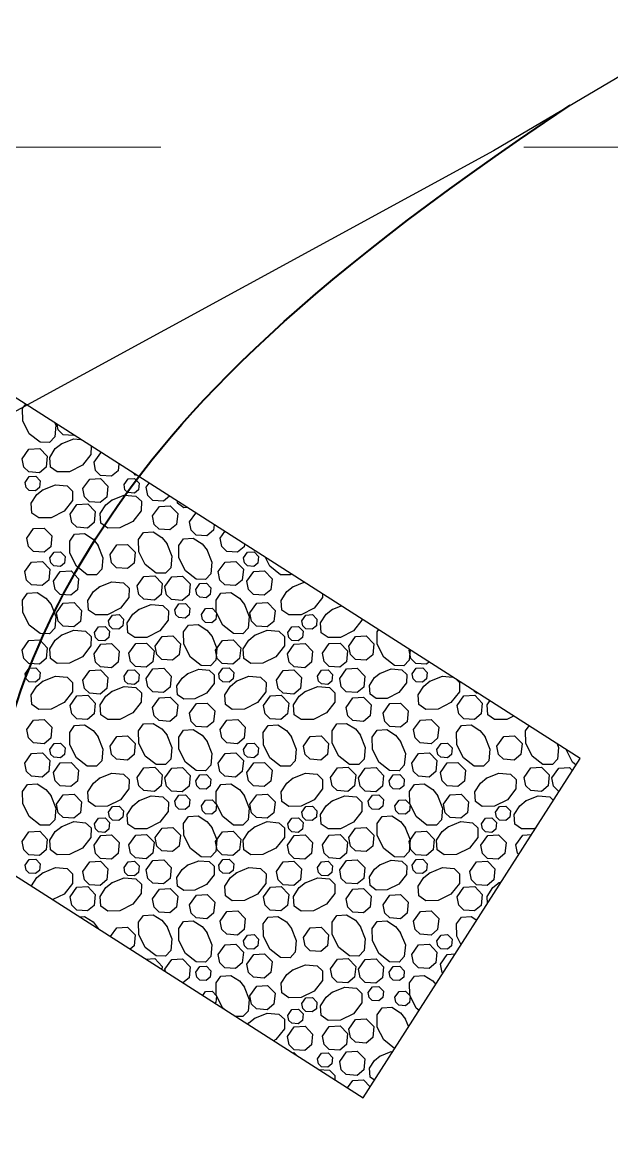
# Model space of a CAD drawing. Header units: feet. Extents: x 10084 to 13321, y 3329 to 8503.
# Drawn here: x 11722.8 to 11737.42, y 5568.69 to 5596.42 of the extents above; entities that cross this region are included whole.
import ezdxf

# ---------------------------------------------------------------- set-up
doc = ezdxf.new("R2010")
doc.units = ezdxf.units.FT
doc.header["$LTSCALE"] = 40
doc.header["$MEASUREMENT"] = 0
doc.linetypes.add('DASHED', pattern=[0.75, 0.5, -0.25])
doc.linetypes.add('HIDDEN', pattern=[0.375, 0.25, -0.125])
for name, color, linetype in [('CONT-L', 55, 'Continuous'), ('GRID', 254, 'DASHED'), ('Level 1', 7, 'Continuous'), ('STORM', 2, 'Continuous')]:
    doc.layers.add(name, color=color, linetype=linetype)

msp = doc.modelspace()

# ---------------------------------------------------------------- linework, layer by layer
at = {"layer": 'CONT-L', "color": 5, "extrusion": (-0.508926, 0.86081, 0), "elevation": -1157.273}
msp.add_lwpolyline([(-12947.714, 551), (-12982.006, 551)], dxfattribs=at)
at = {"layer": 'CONT-L', "color": 5, "extrusion": (-0.478932, 0.877852, 0), "elevation": -709.995}
msp.add_lwpolyline([(-12938.131, 551), (-12979.926, 551)], dxfattribs=at)
at = {"layer": 'GRID', "color": 252, "linetype": 'HIDDEN', "lineweight": 0, "ltscale": 1.8}
msp.add_line((10169.237, 5593.32), (13236.209, 5593.32), dxfattribs=at)
at = {"layer": 'Level 1', "color": 5, "linetype": 'Continuous', "lineweight": 40}
for points, knots in [([(11708.762, 5517.791), (11708.738, 5519.536), (11708.52, 5533.505), (11707.577, 5558.984), (11710.215, 5602.635), (11708.112, 5635.076), (11708.54, 5639.624), (11708.832, 5651.318), (11710.877, 5662.427), (11718.766, 5674.12), (11728.415, 5683.112)], [0, 0, 0, 0, 0.03399, 0.270361, 0.5, 0.5, 0.5, 0.666667, 0.833333, 1, 1, 1, 1]), ([(11716.762, 5518.098), (11716.738, 5519.791), (11716.521, 5533.623), (11715.703, 5555.724), (11717.584, 5591.267), (11717.161, 5611.074), (11717.161, 5611.074), (11717.161, 5611.073), (11717.161, 5611.073), (11717.21, 5612.764), (11717.21, 5616.713), (11718.405, 5621.977), (11721.036, 5625.925), (11727.546, 5630.326)], [0, 0, 0, 0, 0.025343, 0.205786, 0.333333, 0.333333, 0.333333, 0.666667, 0.666667, 0.666667, 0.777778, 0.888889, 1, 1, 1, 1])]:
    msp.add_open_spline(points, degree=3, knots=knots, dxfattribs=at)
msp.add_open_spline([(11720.389, 5560.443), (11720.679, 5565.699), (11721.321, 5575.457), (11723.503, 5583.289), (11729.406, 5589.709), (11736.393, 5594.361)], degree=3, dxfattribs=at)
at = {"layer": 'STORM', "color": 5, "flags": 128}
msp.add_lwpolyline([(11719.79, 5588.907), (11714.403, 5580.482), (11731.252, 5569.707), (11736.64, 5578.132)], close=True, dxfattribs=at)
for points in [[(11723.604, 5586.468), (11723.626, 5586.412), (11723.601, 5586.124), (11723.471, 5585.986), (11723.236, 5585.991), (11722.97, 5586.199), (11722.809, 5586.521), (11722.804, 5586.824), (11722.879, 5586.931)], [(11724.081, 5586.163), (11724.075, 5586.158), (11723.809, 5586.177), (11723.685, 5586.298), (11723.658, 5586.433)], [(11724.502, 5585.894), (11724.498, 5585.684), (11724.29, 5585.418), (11723.968, 5585.257), (11723.664, 5585.252), (11723.493, 5585.373), (11723.477, 5585.615), (11723.616, 5585.831), (11723.774, 5585.958)], [(11723.762, 5585.95), (11724.076, 5586.074), (11724.242, 5586.06)], [(11722.792, 5585.581), (11722.961, 5585.82), (11723.229, 5585.835), (11723.415, 5585.642), (11723.388, 5585.371), (11723.223, 5585.233), (11722.958, 5585.252), (11722.833, 5585.373), (11722.793, 5585.581)], [(11724.576, 5585.492), (11724.744, 5585.731), (11724.754, 5585.732)], [(11725.189, 5585.454), (11725.172, 5585.282), (11725.006, 5585.144), (11724.741, 5585.164), (11724.617, 5585.285), (11724.576, 5585.492)], [(11722.869, 5584.992), (11722.97, 5585.135), (11723.131, 5585.144), (11723.243, 5585.028), (11723.227, 5584.866), (11723.127, 5584.783), (11722.968, 5584.794), (11722.894, 5584.867), (11722.869, 5584.992)], [(11724.3, 5584.838), (11724.469, 5585.077), (11724.737, 5585.093), (11724.923, 5584.899), (11724.896, 5584.628), (11724.731, 5584.49), (11724.466, 5584.51), (11724.341, 5584.631), (11724.3, 5584.838)], [(11725.63, 5585.172), (11725.608, 5585.173), (11725.571, 5585.21)], [(11723.305, 5584.808), (11723.619, 5584.932), (11723.908, 5584.907), (11724.045, 5584.777), (11724.041, 5584.542), (11723.832, 5584.276), (11723.511, 5584.115), (11723.207, 5584.11), (11723.036, 5584.231), (11723.02, 5584.473), (11723.159, 5584.689), (11723.317, 5584.816)], [(11725.32, 5584.937), (11725.421, 5585.08), (11725.582, 5585.089), (11725.694, 5584.973), (11725.678, 5584.811), (11725.578, 5584.728), (11725.419, 5584.739), (11725.344, 5584.812), (11725.32, 5584.937)], [(11725.871, 5584.875), (11725.941, 5584.974)], [(11726.448, 5584.649), (11726.301, 5584.527), (11726.036, 5584.546), (11725.912, 5584.667), (11725.871, 5584.875)], [(11725.013, 5584.553), (11725.327, 5584.678), (11725.616, 5584.653), (11725.753, 5584.523), (11725.749, 5584.288), (11725.54, 5584.022), (11725.219, 5583.861), (11724.915, 5583.856), (11724.744, 5583.977), (11724.728, 5584.219), (11724.867, 5584.435), (11725.025, 5584.562)], [(11723.984, 5584.206), (11724.152, 5584.445), (11724.421, 5584.46), (11724.607, 5584.267), (11724.58, 5583.996), (11724.414, 5583.858), (11724.149, 5583.877), (11724.025, 5583.998), (11723.984, 5584.206)], [(11726.029, 5584.159), (11726.197, 5584.398), (11726.466, 5584.413), (11726.652, 5584.22), (11726.625, 5583.949), (11726.459, 5583.811), (11726.194, 5583.83), (11726.07, 5583.951), (11726.029, 5584.159)], [(11726.89, 5584.366), (11726.802, 5584.365), (11726.649, 5584.474), (11726.646, 5584.523)], [(11726.948, 5584.012), (11727.102, 5584.231)], [(11727.558, 5583.94), (11727.544, 5583.803), (11727.378, 5583.664), (11727.113, 5583.684), (11726.989, 5583.805), (11726.948, 5584.012)], [(11722.906, 5583.606), (11723.075, 5583.845), (11723.343, 5583.86), (11723.529, 5583.667), (11723.502, 5583.396), (11723.337, 5583.258), (11723.072, 5583.277), (11722.947, 5583.398), (11722.906, 5583.606)], [(11724.671, 5583.437), (11724.795, 5583.123), (11724.77, 5582.834), (11724.64, 5582.697), (11724.406, 5582.701), (11724.139, 5582.909), (11723.978, 5583.231), (11723.973, 5583.535), (11724.094, 5583.706), (11724.336, 5583.722), (11724.552, 5583.583), (11724.679, 5583.424)], [(11726.379, 5583.478), (11726.504, 5583.163), (11726.478, 5582.874), (11726.348, 5582.737), (11726.114, 5582.742), (11725.847, 5582.95), (11725.686, 5583.272), (11725.681, 5583.575), (11725.802, 5583.746), (11726.044, 5583.762), (11726.26, 5583.624), (11726.387, 5583.465)], [(11727.706, 5583.606), (11727.822, 5583.771)], [(11724.973, 5583.199), (11725.141, 5583.438), (11725.409, 5583.454), (11725.596, 5583.26), (11725.569, 5582.989), (11725.403, 5582.851), (11725.138, 5582.87), (11725.013, 5582.991), (11724.973, 5583.199)], [(11727.375, 5583.325), (11727.5, 5583.011), (11727.475, 5582.722), (11727.344, 5582.585), (11727.11, 5582.589), (11726.844, 5582.798), (11726.683, 5583.12), (11726.677, 5583.423), (11726.799, 5583.594), (11727.04, 5583.61), (11727.257, 5583.471), (11727.383, 5583.313)], [(11728.309, 5583.459), (11728.302, 5583.396), (11728.137, 5583.258), (11727.872, 5583.277), (11727.747, 5583.398), (11727.707, 5583.606)], [(11723.484, 5583.116), (11723.585, 5583.26), (11723.746, 5583.269), (11723.858, 5583.153), (11723.842, 5582.99), (11723.742, 5582.907), (11723.583, 5582.919), (11723.508, 5582.991), (11723.484, 5583.116)], [(11728.284, 5583.116), (11728.385, 5583.26), (11728.546, 5583.269), (11728.658, 5583.153), (11728.641, 5582.99), (11728.542, 5582.907), (11728.383, 5582.919), (11728.308, 5582.991), (11728.284, 5583.116)], [(11722.859, 5582.776), (11723.027, 5583.015), (11723.296, 5583.03), (11723.482, 5582.837), (11723.455, 5582.566), (11723.29, 5582.428), (11723.024, 5582.447), (11722.9, 5582.568), (11722.86, 5582.776)], [(11727.659, 5582.776), (11727.827, 5583.015), (11728.096, 5583.03), (11728.282, 5582.837), (11728.255, 5582.566), (11728.09, 5582.428), (11727.825, 5582.447), (11727.7, 5582.568), (11727.659, 5582.776)], [(11729.463, 5582.721), (11729.44, 5582.697), (11729.206, 5582.701), (11728.939, 5582.909), (11728.831, 5583.125)], [(11723.569, 5582.538), (11723.738, 5582.777), (11724.006, 5582.793), (11724.192, 5582.599), (11724.165, 5582.328), (11724, 5582.19), (11723.735, 5582.21), (11723.61, 5582.331), (11723.57, 5582.538)], [(11725.645, 5582.42), (11725.813, 5582.659), (11726.082, 5582.674), (11726.268, 5582.481), (11726.241, 5582.21), (11726.075, 5582.072), (11725.81, 5582.091), (11725.686, 5582.212), (11725.645, 5582.42)], [(11726.337, 5582.41), (11726.505, 5582.649), (11726.773, 5582.664), (11726.96, 5582.471), (11726.933, 5582.2), (11726.767, 5582.062), (11726.502, 5582.081), (11726.377, 5582.202), (11726.337, 5582.41)], [(11728.37, 5582.538), (11728.538, 5582.777), (11728.806, 5582.793), (11728.993, 5582.599), (11728.966, 5582.328), (11728.8, 5582.19), (11728.535, 5582.21), (11728.41, 5582.331), (11728.37, 5582.538)], [(11724.708, 5582.398), (11725.022, 5582.523), (11725.311, 5582.498), (11725.448, 5582.367), (11725.444, 5582.133), (11725.236, 5581.867), (11724.914, 5581.706), (11724.61, 5581.7), (11724.439, 5581.822), (11724.423, 5582.063), (11724.562, 5582.279), (11724.72, 5582.406)], [(11727.101, 5582.336), (11727.202, 5582.479), (11727.363, 5582.489), (11727.475, 5582.372), (11727.459, 5582.21), (11727.36, 5582.127), (11727.201, 5582.139), (11727.126, 5582.211), (11727.101, 5582.336)], [(11730.246, 5582.221), (11730.244, 5582.133), (11730.035, 5581.867), (11729.713, 5581.706), (11729.41, 5581.7), (11729.239, 5581.822), (11729.223, 5582.063), (11729.362, 5582.279), (11729.52, 5582.406)], [(11729.508, 5582.398), (11729.792, 5582.511)], [(11723.501, 5581.973), (11723.626, 5581.659), (11723.601, 5581.37), (11723.471, 5581.233), (11723.236, 5581.237), (11722.97, 5581.445), (11722.809, 5581.767), (11722.804, 5582.071), (11722.925, 5582.241), (11723.167, 5582.258), (11723.383, 5582.119), (11723.51, 5581.96)], [(11728.301, 5581.973), (11728.426, 5581.659), (11728.401, 5581.37), (11728.271, 5581.233), (11728.036, 5581.237), (11727.77, 5581.445), (11727.609, 5581.767), (11727.604, 5582.071), (11727.725, 5582.241), (11727.967, 5582.258), (11728.183, 5582.119), (11728.309, 5581.96)], [(11723.644, 5581.752), (11723.812, 5581.991), (11724.081, 5582.006), (11724.267, 5581.813), (11724.24, 5581.542), (11724.075, 5581.404), (11723.809, 5581.423), (11723.685, 5581.544), (11723.644, 5581.752)], [(11725.683, 5581.836), (11725.998, 5581.961), (11726.286, 5581.936), (11726.424, 5581.806), (11726.419, 5581.571), (11726.211, 5581.305), (11725.889, 5581.144), (11725.586, 5581.139), (11725.415, 5581.26), (11725.399, 5581.502), (11725.537, 5581.718), (11725.696, 5581.844)], [(11726.581, 5581.831), (11726.682, 5581.975), (11726.843, 5581.984), (11726.955, 5581.868), (11726.939, 5581.705), (11726.839, 5581.623), (11726.68, 5581.634), (11726.605, 5581.707), (11726.581, 5581.831)], [(11727.243, 5581.713), (11727.344, 5581.857), (11727.505, 5581.866), (11727.617, 5581.75), (11727.601, 5581.587), (11727.501, 5581.505), (11727.342, 5581.516), (11727.267, 5581.588), (11727.243, 5581.713)], [(11728.444, 5581.752), (11728.612, 5581.991), (11728.881, 5582.006), (11729.067, 5581.813), (11729.04, 5581.542), (11728.874, 5581.404), (11728.61, 5581.423), (11728.485, 5581.544), (11728.444, 5581.752)], [(11731.22, 5581.598), (11731.219, 5581.571), (11731.011, 5581.305), (11730.689, 5581.144), (11730.386, 5581.139), (11730.215, 5581.26), (11730.199, 5581.502), (11730.337, 5581.718), (11730.496, 5581.844)], [(11730.483, 5581.836), (11730.707, 5581.925)], [(11724.934, 5581.556), (11725.035, 5581.699), (11725.196, 5581.708), (11725.308, 5581.592), (11725.292, 5581.43), (11725.192, 5581.347), (11725.033, 5581.358), (11724.958, 5581.431), (11724.934, 5581.556)], [(11729.734, 5581.556), (11729.835, 5581.699), (11729.996, 5581.708), (11730.108, 5581.592), (11730.092, 5581.43), (11729.992, 5581.347), (11729.833, 5581.358), (11729.758, 5581.431), (11729.734, 5581.556)], [(11723.762, 5581.196), (11724.076, 5581.321), (11724.365, 5581.296), (11724.502, 5581.165), (11724.498, 5580.931), (11724.29, 5580.664), (11723.968, 5580.503), (11723.664, 5580.498), (11723.493, 5580.619), (11723.477, 5580.861), (11723.616, 5581.077), (11723.774, 5581.204)], [(11724.587, 5581.264), (11724.688, 5581.408), (11724.849, 5581.417), (11724.961, 5581.301), (11724.945, 5581.138), (11724.845, 5581.055), (11724.686, 5581.067), (11724.612, 5581.139), (11724.587, 5581.264)], [(11727.497, 5581.18), (11727.622, 5580.865), (11727.597, 5580.577), (11727.466, 5580.439), (11727.232, 5580.444), (11726.966, 5580.652), (11726.805, 5580.974), (11726.799, 5581.278), (11726.921, 5581.448), (11727.163, 5581.465), (11727.379, 5581.326), (11727.505, 5581.167)], [(11728.562, 5581.196), (11728.876, 5581.321), (11729.165, 5581.296), (11729.302, 5581.165), (11729.298, 5580.931), (11729.09, 5580.664), (11728.768, 5580.503), (11728.464, 5580.498), (11728.293, 5580.619), (11728.277, 5580.861), (11728.416, 5581.077), (11728.575, 5581.204)], [(11729.387, 5581.264), (11729.488, 5581.408), (11729.649, 5581.417), (11729.761, 5581.301), (11729.745, 5581.138), (11729.645, 5581.055), (11729.486, 5581.067), (11729.412, 5581.139), (11729.387, 5581.264)], [(11732.419, 5580.831), (11732.397, 5580.577), (11732.266, 5580.439), (11732.032, 5580.444), (11731.766, 5580.652), (11731.605, 5580.974), (11731.599, 5581.278), (11731.637, 5581.331)], [(11722.792, 5580.827), (11722.961, 5581.066), (11723.229, 5581.082), (11723.415, 5580.888), (11723.388, 5580.617), (11723.223, 5580.479), (11722.958, 5580.499), (11722.833, 5580.619), (11722.793, 5580.827)], [(11724.576, 5580.739), (11724.744, 5580.978), (11725.013, 5580.993), (11725.199, 5580.8), (11725.172, 5580.529), (11725.006, 5580.391), (11724.741, 5580.41), (11724.617, 5580.531), (11724.576, 5580.739)], [(11725.443, 5580.749), (11725.611, 5580.988), (11725.88, 5581.003), (11726.066, 5580.81), (11726.039, 5580.538), (11725.873, 5580.401), (11725.608, 5580.42), (11725.484, 5580.541), (11725.443, 5580.748)], [(11726.095, 5580.924), (11726.263, 5581.163), (11726.531, 5581.178), (11726.718, 5580.985), (11726.691, 5580.714), (11726.525, 5580.576), (11726.26, 5580.595), (11726.136, 5580.716), (11726.095, 5580.924)], [(11727.593, 5580.827), (11727.761, 5581.066), (11728.029, 5581.082), (11728.216, 5580.888), (11728.189, 5580.617), (11728.023, 5580.479), (11727.758, 5580.499), (11727.633, 5580.619), (11727.593, 5580.827)], [(11729.376, 5580.739), (11729.544, 5580.978), (11729.812, 5580.993), (11729.999, 5580.8), (11729.972, 5580.529), (11729.806, 5580.391), (11729.541, 5580.41), (11729.417, 5580.531), (11729.376, 5580.739)], [(11730.243, 5580.749), (11730.411, 5580.988), (11730.68, 5581.003), (11730.866, 5580.81), (11730.839, 5580.538), (11730.673, 5580.401), (11730.408, 5580.42), (11730.284, 5580.541), (11730.243, 5580.748)], [(11730.895, 5580.924), (11731.063, 5581.163), (11731.331, 5581.178), (11731.518, 5580.985), (11731.491, 5580.714), (11731.325, 5580.576), (11731.06, 5580.595), (11730.936, 5580.716), (11730.895, 5580.924)], [(11732.392, 5580.827), (11732.403, 5580.842)], [(11732.886, 5580.532), (11732.823, 5580.479), (11732.558, 5580.499), (11732.433, 5580.619), (11732.393, 5580.827)], [(11722.869, 5580.238), (11722.97, 5580.382), (11723.131, 5580.391), (11723.243, 5580.275), (11723.227, 5580.112), (11723.127, 5580.029), (11722.968, 5580.041), (11722.894, 5580.114), (11722.869, 5580.238)], [(11727.669, 5580.238), (11727.77, 5580.382), (11727.931, 5580.391), (11728.043, 5580.275), (11728.027, 5580.112), (11727.927, 5580.029), (11727.768, 5580.041), (11727.693, 5580.114), (11727.669, 5580.238)], [(11732.469, 5580.238), (11732.57, 5580.382), (11732.731, 5580.391), (11732.843, 5580.275), (11732.827, 5580.112), (11732.727, 5580.029), (11732.568, 5580.041), (11732.494, 5580.114), (11732.469, 5580.238)], [(11723.305, 5580.054), (11723.619, 5580.179), (11723.908, 5580.154), (11724.045, 5580.023), (11724.041, 5579.789), (11723.832, 5579.523), (11723.511, 5579.361), (11723.207, 5579.356), (11723.036, 5579.478), (11723.02, 5579.719), (11723.159, 5579.936), (11723.317, 5580.062)], [(11724.3, 5580.085), (11724.469, 5580.324), (11724.737, 5580.339), (11724.923, 5580.146), (11724.896, 5579.875), (11724.731, 5579.737), (11724.466, 5579.756), (11724.341, 5579.877), (11724.3, 5580.085)], [(11725.32, 5580.183), (11725.421, 5580.326), (11725.582, 5580.336), (11725.694, 5580.22), (11725.678, 5580.057), (11725.578, 5579.974), (11725.419, 5579.986), (11725.344, 5580.058), (11725.32, 5580.183)], [(11725.871, 5580.121), (11726.039, 5580.36), (11726.307, 5580.375), (11726.494, 5580.182), (11726.467, 5579.911), (11726.301, 5579.773), (11726.036, 5579.792), (11725.912, 5579.913), (11725.871, 5580.121)], [(11726.89, 5580.239), (11727.173, 5580.351), (11727.433, 5580.329), (11727.557, 5580.211), (11727.553, 5580), (11727.365, 5579.761), (11727.076, 5579.616), (11726.802, 5579.611), (11726.649, 5579.72), (11726.634, 5579.938), (11726.759, 5580.132), (11726.902, 5580.246)], [(11728.105, 5580.054), (11728.419, 5580.179), (11728.708, 5580.154), (11728.845, 5580.023), (11728.841, 5579.789), (11728.632, 5579.523), (11728.31, 5579.361), (11728.007, 5579.356), (11727.836, 5579.478), (11727.82, 5579.719), (11727.959, 5579.936), (11728.117, 5580.062)], [(11729.1, 5580.085), (11729.269, 5580.324), (11729.537, 5580.339), (11729.723, 5580.146), (11729.696, 5579.875), (11729.531, 5579.737), (11729.266, 5579.756), (11729.141, 5579.877), (11729.101, 5580.085)], [(11730.12, 5580.183), (11730.221, 5580.326), (11730.382, 5580.336), (11730.494, 5580.22), (11730.478, 5580.057), (11730.378, 5579.974), (11730.219, 5579.986), (11730.145, 5580.058), (11730.12, 5580.183)], [(11730.671, 5580.121), (11730.839, 5580.36), (11731.107, 5580.375), (11731.294, 5580.182), (11731.267, 5579.911), (11731.101, 5579.773), (11730.836, 5579.792), (11730.711, 5579.913), (11730.671, 5580.121)], [(11731.667, 5580.25), (11731.95, 5580.362), (11732.21, 5580.34), (11732.334, 5580.222), (11732.33, 5580.012), (11732.142, 5579.772), (11731.853, 5579.627), (11731.579, 5579.622), (11731.426, 5579.731), (11731.411, 5579.949), (11731.536, 5580.144), (11731.679, 5580.258)], [(11732.905, 5580.054), (11733.219, 5580.179), (11733.473, 5580.157)], [(11725.013, 5579.8), (11725.327, 5579.925), (11725.616, 5579.9), (11725.753, 5579.769), (11725.749, 5579.535), (11725.54, 5579.268), (11725.219, 5579.107), (11724.915, 5579.102), (11724.744, 5579.223), (11724.728, 5579.465), (11724.867, 5579.681), (11725.025, 5579.808)], [(11729.813, 5579.8), (11730.127, 5579.925), (11730.416, 5579.9), (11730.553, 5579.769), (11730.549, 5579.535), (11730.341, 5579.268), (11730.019, 5579.107), (11729.715, 5579.102), (11729.544, 5579.223), (11729.528, 5579.465), (11729.667, 5579.681), (11729.826, 5579.808)], [(11733.569, 5580.095), (11733.645, 5580.023), (11733.641, 5579.789), (11733.432, 5579.523), (11733.111, 5579.361), (11732.807, 5579.356), (11732.636, 5579.478), (11732.62, 5579.719), (11732.759, 5579.936), (11732.917, 5580.062)], [(11723.984, 5579.452), (11724.152, 5579.691), (11724.421, 5579.707), (11724.607, 5579.513), (11724.58, 5579.242), (11724.414, 5579.104), (11724.149, 5579.124), (11724.025, 5579.244), (11723.984, 5579.452)], [(11726.029, 5579.405), (11726.197, 5579.644), (11726.466, 5579.66), (11726.652, 5579.466), (11726.625, 5579.195), (11726.459, 5579.057), (11726.194, 5579.077), (11726.07, 5579.197), (11726.029, 5579.405)], [(11728.784, 5579.452), (11728.952, 5579.691), (11729.22, 5579.707), (11729.407, 5579.513), (11729.38, 5579.242), (11729.214, 5579.104), (11728.949, 5579.124), (11728.825, 5579.244), (11728.784, 5579.452)], [(11730.829, 5579.405), (11730.997, 5579.644), (11731.265, 5579.66), (11731.452, 5579.466), (11731.425, 5579.195), (11731.259, 5579.057), (11730.994, 5579.077), (11730.87, 5579.197), (11730.829, 5579.405)], [(11733.584, 5579.452), (11733.752, 5579.691), (11734.021, 5579.707), (11734.207, 5579.513), (11734.18, 5579.242), (11734.014, 5579.104), (11733.749, 5579.124), (11733.625, 5579.244), (11733.584, 5579.452)], [(11734.104, 5579.753), (11734.066, 5579.756), (11733.999, 5579.82)], [(11734.984, 5579.19), (11734.818, 5579.107), (11734.515, 5579.102), (11734.344, 5579.223), (11734.328, 5579.465), (11734.394, 5579.568)], [(11726.948, 5579.259), (11727.116, 5579.498), (11727.384, 5579.513), (11727.571, 5579.32), (11727.544, 5579.049), (11727.378, 5578.911), (11727.113, 5578.93), (11726.989, 5579.051), (11726.948, 5579.259)], [(11731.748, 5579.259), (11731.916, 5579.498), (11732.184, 5579.513), (11732.371, 5579.32), (11732.344, 5579.049), (11732.178, 5578.911), (11731.913, 5578.93), (11731.789, 5579.051), (11731.748, 5579.259)], [(11722.906, 5578.852), (11723.075, 5579.091), (11723.343, 5579.107), (11723.529, 5578.913), (11723.502, 5578.642), (11723.337, 5578.504), (11723.072, 5578.524), (11722.947, 5578.645), (11722.906, 5578.852)], [(11726.379, 5578.724), (11726.504, 5578.41), (11726.478, 5578.121), (11726.348, 5577.984), (11726.114, 5577.988), (11725.847, 5578.196), (11725.686, 5578.518), (11725.681, 5578.822), (11725.802, 5578.993), (11726.044, 5579.009), (11726.26, 5578.87), (11726.387, 5578.712)], [(11727.706, 5578.852), (11727.874, 5579.091), (11728.143, 5579.107), (11728.329, 5578.913), (11728.302, 5578.642), (11728.137, 5578.504), (11727.872, 5578.524), (11727.747, 5578.645), (11727.707, 5578.852)], [(11731.179, 5578.724), (11731.303, 5578.41), (11731.279, 5578.121), (11731.148, 5577.984), (11730.914, 5577.988), (11730.647, 5578.196), (11730.486, 5578.518), (11730.481, 5578.822), (11730.602, 5578.993), (11730.844, 5579.009), (11731.06, 5578.87), (11731.187, 5578.712)], [(11732.506, 5578.852), (11732.674, 5579.091), (11732.943, 5579.107), (11733.129, 5578.913), (11733.102, 5578.642), (11732.937, 5578.504), (11732.672, 5578.524), (11732.547, 5578.645), (11732.506, 5578.852)], [(11724.671, 5578.684), (11724.795, 5578.369), (11724.77, 5578.08), (11724.64, 5577.943), (11724.406, 5577.947), (11724.139, 5578.156), (11723.978, 5578.478), (11723.973, 5578.781), (11724.094, 5578.952), (11724.336, 5578.968), (11724.552, 5578.829), (11724.679, 5578.671)], [(11727.375, 5578.572), (11727.5, 5578.257), (11727.475, 5577.968), (11727.344, 5577.831), (11727.11, 5577.836), (11726.844, 5578.044), (11726.683, 5578.366), (11726.677, 5578.669), (11726.799, 5578.84), (11727.04, 5578.856), (11727.257, 5578.718), (11727.383, 5578.559)], [(11729.471, 5578.684), (11729.595, 5578.369), (11729.57, 5578.08), (11729.44, 5577.943), (11729.206, 5577.947), (11728.939, 5578.156), (11728.778, 5578.478), (11728.773, 5578.781), (11728.894, 5578.952), (11729.136, 5578.968), (11729.352, 5578.829), (11729.479, 5578.671)], [(11732.175, 5578.572), (11732.3, 5578.257), (11732.275, 5577.968), (11732.145, 5577.831), (11731.91, 5577.836), (11731.644, 5578.044), (11731.483, 5578.366), (11731.478, 5578.669), (11731.599, 5578.84), (11731.841, 5578.856), (11732.057, 5578.718), (11732.183, 5578.559)], [(11734.271, 5578.684), (11734.395, 5578.369), (11734.37, 5578.08), (11734.24, 5577.943), (11734.005, 5577.947), (11733.739, 5578.156), (11733.578, 5578.478), (11733.573, 5578.781), (11733.694, 5578.952), (11733.936, 5578.968), (11734.152, 5578.829), (11734.279, 5578.671)], [(11736.069, 5578.497), (11736.103, 5578.41), (11736.078, 5578.121), (11735.948, 5577.984), (11735.714, 5577.988), (11735.447, 5578.196), (11735.286, 5578.518), (11735.281, 5578.822), (11735.369, 5578.945)], [(11723.484, 5578.362), (11723.585, 5578.506), (11723.746, 5578.515), (11723.858, 5578.399), (11723.842, 5578.236), (11723.742, 5578.154), (11723.583, 5578.165), (11723.508, 5578.238), (11723.484, 5578.362)], [(11724.973, 5578.446), (11725.141, 5578.685), (11725.409, 5578.7), (11725.596, 5578.507), (11725.569, 5578.236), (11725.403, 5578.098), (11725.138, 5578.117), (11725.013, 5578.238), (11724.973, 5578.446)], [(11728.284, 5578.362), (11728.385, 5578.506), (11728.546, 5578.515), (11728.658, 5578.399), (11728.641, 5578.236), (11728.542, 5578.154), (11728.383, 5578.165), (11728.308, 5578.238), (11728.284, 5578.362)], [(11729.773, 5578.446), (11729.941, 5578.685), (11730.209, 5578.7), (11730.396, 5578.507), (11730.369, 5578.236), (11730.203, 5578.098), (11729.938, 5578.117), (11729.813, 5578.238), (11729.773, 5578.446)], [(11733.084, 5578.362), (11733.185, 5578.506), (11733.346, 5578.515), (11733.458, 5578.399), (11733.442, 5578.236), (11733.342, 5578.154), (11733.183, 5578.165), (11733.108, 5578.238), (11733.084, 5578.362)], [(11734.573, 5578.446), (11734.741, 5578.685), (11735.009, 5578.7), (11735.196, 5578.507), (11735.169, 5578.236), (11735.003, 5578.098), (11734.738, 5578.117), (11734.613, 5578.238), (11734.573, 5578.446)], [(11722.859, 5578.022), (11723.027, 5578.261), (11723.296, 5578.276), (11723.482, 5578.083), (11723.455, 5577.812), (11723.29, 5577.674), (11723.024, 5577.693), (11722.9, 5577.814), (11722.86, 5578.022)], [(11727.659, 5578.022), (11727.827, 5578.261), (11728.096, 5578.276), (11728.282, 5578.083), (11728.255, 5577.812), (11728.09, 5577.674), (11727.825, 5577.693), (11727.7, 5577.814), (11727.659, 5578.022)], [(11732.459, 5578.022), (11732.627, 5578.261), (11732.896, 5578.276), (11733.082, 5578.083), (11733.055, 5577.812), (11732.889, 5577.674), (11732.624, 5577.693), (11732.5, 5577.814), (11732.46, 5578.022)], [(11736.537, 5577.971), (11736.444, 5578.044), (11736.287, 5578.358)], [(11723.569, 5577.785), (11723.738, 5578.024), (11724.006, 5578.039), (11724.192, 5577.846), (11724.165, 5577.575), (11724, 5577.437), (11723.735, 5577.456), (11723.61, 5577.577), (11723.57, 5577.785)], [(11725.645, 5577.666), (11725.813, 5577.905), (11726.082, 5577.921), (11726.268, 5577.727), (11726.241, 5577.456), (11726.075, 5577.318), (11725.81, 5577.338), (11725.686, 5577.458), (11725.645, 5577.666)], [(11726.337, 5577.656), (11726.505, 5577.895), (11726.773, 5577.91), (11726.96, 5577.717), (11726.933, 5577.446), (11726.767, 5577.308), (11726.502, 5577.327), (11726.377, 5577.448), (11726.337, 5577.656)], [(11728.37, 5577.785), (11728.538, 5578.024), (11728.806, 5578.039), (11728.993, 5577.846), (11728.966, 5577.575), (11728.8, 5577.437), (11728.535, 5577.456), (11728.41, 5577.577), (11728.37, 5577.785)], [(11730.445, 5577.666), (11730.613, 5577.905), (11730.882, 5577.921), (11731.068, 5577.727), (11731.041, 5577.456), (11730.875, 5577.318), (11730.611, 5577.338), (11730.486, 5577.458), (11730.445, 5577.666)], [(11731.137, 5577.656), (11731.305, 5577.895), (11731.573, 5577.91), (11731.76, 5577.717), (11731.733, 5577.446), (11731.567, 5577.308), (11731.302, 5577.327), (11731.177, 5577.448), (11731.137, 5577.656)], [(11733.169, 5577.785), (11733.338, 5578.024), (11733.606, 5578.039), (11733.792, 5577.846), (11733.765, 5577.575), (11733.6, 5577.437), (11733.335, 5577.456), (11733.21, 5577.577), (11733.17, 5577.785)], [(11735.245, 5577.666), (11735.413, 5577.905), (11735.682, 5577.921), (11735.868, 5577.727), (11735.841, 5577.456), (11735.675, 5577.318), (11735.41, 5577.338), (11735.286, 5577.458), (11735.245, 5577.666)], [(11735.937, 5577.656), (11736.105, 5577.895), (11736.373, 5577.91), (11736.448, 5577.833)], [(11724.708, 5577.644), (11725.022, 5577.769), (11725.311, 5577.744), (11725.448, 5577.614), (11725.444, 5577.379), (11725.236, 5577.113), (11724.914, 5576.952), (11724.61, 5576.947), (11724.439, 5577.068), (11724.423, 5577.31), (11724.562, 5577.526), (11724.72, 5577.652)], [(11727.101, 5577.582), (11727.202, 5577.726), (11727.363, 5577.735), (11727.475, 5577.619), (11727.459, 5577.456), (11727.36, 5577.374), (11727.201, 5577.385), (11727.126, 5577.458), (11727.101, 5577.582)], [(11729.508, 5577.644), (11729.822, 5577.769), (11730.111, 5577.744), (11730.248, 5577.614), (11730.244, 5577.379), (11730.035, 5577.113), (11729.713, 5576.952), (11729.41, 5576.947), (11729.239, 5577.068), (11729.223, 5577.31), (11729.362, 5577.526), (11729.52, 5577.652)], [(11731.901, 5577.582), (11732.002, 5577.726), (11732.163, 5577.735), (11732.275, 5577.619), (11732.259, 5577.456), (11732.159, 5577.374), (11732.001, 5577.385), (11731.926, 5577.458), (11731.901, 5577.582)], [(11734.308, 5577.644), (11734.622, 5577.769), (11734.911, 5577.744), (11735.048, 5577.614), (11735.044, 5577.379), (11734.835, 5577.113), (11734.513, 5576.952), (11734.21, 5576.947), (11734.039, 5577.068), (11734.023, 5577.31), (11734.162, 5577.526), (11734.32, 5577.652)], [(11736.124, 5577.326), (11736.102, 5577.327), (11735.977, 5577.448), (11735.937, 5577.656)], [(11723.501, 5577.219), (11723.626, 5576.905), (11723.601, 5576.616), (11723.471, 5576.479), (11723.236, 5576.483), (11722.97, 5576.692), (11722.809, 5577.014), (11722.804, 5577.317), (11722.925, 5577.488), (11723.167, 5577.504), (11723.383, 5577.365), (11723.51, 5577.207)], [(11728.301, 5577.219), (11728.426, 5576.905), (11728.401, 5576.616), (11728.271, 5576.479), (11728.036, 5576.483), (11727.77, 5576.692), (11727.609, 5577.014), (11727.604, 5577.317), (11727.725, 5577.488), (11727.967, 5577.504), (11728.183, 5577.365), (11728.309, 5577.207)], [(11733.101, 5577.219), (11733.226, 5576.905), (11733.201, 5576.616), (11733.071, 5576.479), (11732.836, 5576.483), (11732.57, 5576.692), (11732.409, 5577.014), (11732.404, 5577.317), (11732.525, 5577.488), (11732.767, 5577.504), (11732.983, 5577.365), (11733.11, 5577.207)], [(11723.644, 5576.998), (11723.812, 5577.237), (11724.081, 5577.253), (11724.267, 5577.059), (11724.24, 5576.788), (11724.075, 5576.65), (11723.809, 5576.669), (11723.685, 5576.79), (11723.644, 5576.998)], [(11725.683, 5577.083), (11725.998, 5577.207), (11726.286, 5577.182), (11726.424, 5577.052), (11726.419, 5576.818), (11726.211, 5576.551), (11725.889, 5576.39), (11725.586, 5576.385), (11725.415, 5576.506), (11725.399, 5576.748), (11725.537, 5576.964), (11725.696, 5577.091)], [(11726.581, 5577.078), (11726.682, 5577.221), (11726.843, 5577.231), (11726.955, 5577.114), (11726.939, 5576.952), (11726.839, 5576.869), (11726.68, 5576.881), (11726.605, 5576.953), (11726.581, 5577.078)], [(11727.243, 5576.96), (11727.344, 5577.103), (11727.505, 5577.112), (11727.617, 5576.996), (11727.601, 5576.834), (11727.501, 5576.751), (11727.342, 5576.762), (11727.267, 5576.835), (11727.243, 5576.959)], [(11728.444, 5576.998), (11728.612, 5577.237), (11728.881, 5577.253), (11729.067, 5577.059), (11729.04, 5576.788), (11728.874, 5576.65), (11728.61, 5576.669), (11728.485, 5576.79), (11728.444, 5576.998)], [(11730.483, 5577.083), (11730.798, 5577.207), (11731.086, 5577.182), (11731.224, 5577.052), (11731.219, 5576.818), (11731.011, 5576.551), (11730.689, 5576.39), (11730.386, 5576.385), (11730.215, 5576.506), (11730.199, 5576.748), (11730.337, 5576.964), (11730.496, 5577.091)], [(11731.381, 5577.078), (11731.482, 5577.221), (11731.643, 5577.231), (11731.755, 5577.114), (11731.739, 5576.952), (11731.639, 5576.869), (11731.48, 5576.881), (11731.406, 5576.953), (11731.381, 5577.078)], [(11732.043, 5576.96), (11732.144, 5577.103), (11732.305, 5577.112), (11732.417, 5576.996), (11732.401, 5576.834), (11732.301, 5576.751), (11732.142, 5576.762), (11732.067, 5576.835), (11732.043, 5576.959)], [(11733.244, 5576.998), (11733.412, 5577.237), (11733.681, 5577.253), (11733.867, 5577.059), (11733.84, 5576.788), (11733.674, 5576.65), (11733.409, 5576.669), (11733.285, 5576.79), (11733.244, 5576.998)], [(11735.543, 5576.417), (11735.489, 5576.39), (11735.186, 5576.385), (11735.015, 5576.506), (11734.999, 5576.748), (11735.137, 5576.964), (11735.296, 5577.091)], [(11735.283, 5577.083), (11735.598, 5577.207), (11735.886, 5577.182), (11735.977, 5577.096)], [(11724.934, 5576.802), (11725.035, 5576.946), (11725.196, 5576.955), (11725.308, 5576.839), (11725.292, 5576.676), (11725.192, 5576.593), (11725.033, 5576.605), (11724.958, 5576.677), (11724.934, 5576.802)], [(11729.734, 5576.802), (11729.835, 5576.946), (11729.996, 5576.955), (11730.108, 5576.839), (11730.092, 5576.676), (11729.992, 5576.593), (11729.833, 5576.605), (11729.758, 5576.677), (11729.734, 5576.802)], [(11734.534, 5576.802), (11734.635, 5576.946), (11734.796, 5576.955), (11734.908, 5576.839), (11734.892, 5576.676), (11734.792, 5576.593), (11734.633, 5576.605), (11734.558, 5576.677), (11734.534, 5576.802)], [(11723.762, 5576.442), (11724.076, 5576.567), (11724.365, 5576.542), (11724.502, 5576.411), (11724.498, 5576.177), (11724.29, 5575.911), (11723.968, 5575.75), (11723.664, 5575.744), (11723.493, 5575.866), (11723.477, 5576.108), (11723.616, 5576.324), (11723.774, 5576.45)], [(11724.587, 5576.51), (11724.688, 5576.654), (11724.849, 5576.663), (11724.961, 5576.547), (11724.945, 5576.384), (11724.845, 5576.302), (11724.686, 5576.313), (11724.612, 5576.386), (11724.587, 5576.51)], [(11727.497, 5576.426), (11727.622, 5576.112), (11727.597, 5575.823), (11727.466, 5575.686), (11727.232, 5575.69), (11726.966, 5575.899), (11726.805, 5576.221), (11726.799, 5576.524), (11726.921, 5576.695), (11727.163, 5576.711), (11727.379, 5576.572), (11727.505, 5576.414)], [(11728.562, 5576.442), (11728.876, 5576.567), (11729.165, 5576.542), (11729.302, 5576.411), (11729.298, 5576.177), (11729.09, 5575.911), (11728.768, 5575.75), (11728.464, 5575.744), (11728.293, 5575.866), (11728.277, 5576.108), (11728.416, 5576.324), (11728.575, 5576.45)], [(11729.387, 5576.51), (11729.488, 5576.654), (11729.649, 5576.663), (11729.761, 5576.547), (11729.745, 5576.384), (11729.645, 5576.302), (11729.486, 5576.313), (11729.412, 5576.386), (11729.387, 5576.51)], [(11732.297, 5576.426), (11732.422, 5576.112), (11732.397, 5575.823), (11732.266, 5575.686), (11732.032, 5575.69), (11731.766, 5575.899), (11731.605, 5576.221), (11731.599, 5576.524), (11731.721, 5576.695), (11731.962, 5576.711), (11732.179, 5576.572), (11732.305, 5576.414)], [(11733.362, 5576.442), (11733.676, 5576.567), (11733.965, 5576.542), (11734.102, 5576.411), (11734.098, 5576.177), (11733.889, 5575.911), (11733.568, 5575.75), (11733.264, 5575.744), (11733.093, 5575.866), (11733.077, 5576.108), (11733.216, 5576.324), (11733.374, 5576.45)], [(11734.187, 5576.51), (11734.288, 5576.654), (11734.449, 5576.663), (11734.561, 5576.547), (11734.545, 5576.384), (11734.445, 5576.302), (11734.286, 5576.313), (11734.212, 5576.386), (11734.187, 5576.51)], [(11722.792, 5576.074), (11722.961, 5576.313), (11723.229, 5576.328), (11723.415, 5576.135), (11723.388, 5575.864), (11723.223, 5575.726), (11722.958, 5575.745), (11722.833, 5575.866), (11722.793, 5576.074)], [(11724.576, 5575.985), (11724.744, 5576.224), (11725.013, 5576.239), (11725.199, 5576.046), (11725.172, 5575.775), (11725.006, 5575.637), (11724.741, 5575.656), (11724.617, 5575.777), (11724.576, 5575.985)], [(11725.443, 5575.995), (11725.611, 5576.234), (11725.88, 5576.249), (11726.066, 5576.056), (11726.039, 5575.785), (11725.873, 5575.647), (11725.608, 5575.666), (11725.484, 5575.787), (11725.443, 5575.995)], [(11726.095, 5576.17), (11726.263, 5576.409), (11726.531, 5576.425), (11726.718, 5576.231), (11726.691, 5575.96), (11726.525, 5575.822), (11726.26, 5575.842), (11726.136, 5575.962), (11726.095, 5576.17)], [(11727.593, 5576.074), (11727.761, 5576.313), (11728.029, 5576.328), (11728.216, 5576.135), (11728.189, 5575.864), (11728.023, 5575.726), (11727.758, 5575.745), (11727.633, 5575.866), (11727.593, 5576.074)], [(11729.376, 5575.985), (11729.544, 5576.224), (11729.812, 5576.239), (11729.999, 5576.046), (11729.972, 5575.775), (11729.806, 5575.637), (11729.541, 5575.656), (11729.417, 5575.777), (11729.376, 5575.985)], [(11730.243, 5575.995), (11730.411, 5576.234), (11730.68, 5576.249), (11730.866, 5576.056), (11730.839, 5575.785), (11730.673, 5575.647), (11730.408, 5575.666), (11730.284, 5575.787), (11730.243, 5575.995)], [(11730.895, 5576.17), (11731.063, 5576.409), (11731.331, 5576.425), (11731.518, 5576.231), (11731.491, 5575.96), (11731.325, 5575.822), (11731.06, 5575.842), (11730.936, 5575.962), (11730.895, 5576.17)], [(11732.392, 5576.074), (11732.561, 5576.313), (11732.829, 5576.328), (11733.015, 5576.135), (11732.988, 5575.864), (11732.823, 5575.726), (11732.558, 5575.745), (11732.433, 5575.866), (11732.393, 5576.074)], [(11734.176, 5575.985), (11734.344, 5576.224), (11734.612, 5576.239), (11734.799, 5576.046), (11734.772, 5575.775), (11734.606, 5575.637), (11734.341, 5575.656), (11734.217, 5575.777), (11734.176, 5575.985)], [(11735.043, 5575.995), (11735.211, 5576.234), (11735.434, 5576.247)], [(11735.119, 5575.753), (11735.084, 5575.787), (11735.043, 5575.995)], [(11722.869, 5575.484), (11722.97, 5575.628), (11723.131, 5575.637), (11723.243, 5575.521), (11723.227, 5575.358), (11723.127, 5575.276), (11722.968, 5575.287), (11722.894, 5575.36), (11722.869, 5575.484)], [(11723.305, 5575.3), (11723.619, 5575.425), (11723.908, 5575.4), (11724.045, 5575.27), (11724.041, 5575.035), (11723.832, 5574.769), (11723.554, 5574.63)], [(11724.3, 5575.331), (11724.469, 5575.57), (11724.737, 5575.585), (11724.923, 5575.392), (11724.896, 5575.121), (11724.731, 5574.983), (11724.466, 5575.002), (11724.341, 5575.123), (11724.3, 5575.331)], [(11725.32, 5575.429), (11725.421, 5575.573), (11725.582, 5575.582), (11725.694, 5575.466), (11725.678, 5575.303), (11725.578, 5575.221), (11725.419, 5575.232), (11725.344, 5575.305), (11725.32, 5575.429)], [(11725.871, 5575.367), (11726.039, 5575.606), (11726.307, 5575.622), (11726.494, 5575.428), (11726.467, 5575.157), (11726.301, 5575.019), (11726.036, 5575.039), (11725.912, 5575.159), (11725.871, 5575.367)], [(11726.89, 5575.485), (11727.173, 5575.597), (11727.433, 5575.575), (11727.557, 5575.458), (11727.553, 5575.247), (11727.365, 5575.007), (11727.076, 5574.862), (11726.802, 5574.857), (11726.649, 5574.966), (11726.634, 5575.184), (11726.759, 5575.379), (11726.902, 5575.492)], [(11727.669, 5575.484), (11727.77, 5575.628), (11727.931, 5575.637), (11728.043, 5575.521), (11728.027, 5575.358), (11727.927, 5575.276), (11727.768, 5575.287), (11727.693, 5575.36), (11727.669, 5575.484)], [(11728.105, 5575.3), (11728.419, 5575.425), (11728.708, 5575.4), (11728.845, 5575.27), (11728.841, 5575.035), (11728.632, 5574.769), (11728.31, 5574.608), (11728.007, 5574.602), (11727.836, 5574.724), (11727.82, 5574.966), (11727.959, 5575.182), (11728.117, 5575.308)], [(11729.1, 5575.331), (11729.269, 5575.57), (11729.537, 5575.585), (11729.723, 5575.392), (11729.696, 5575.121), (11729.531, 5574.983), (11729.266, 5575.002), (11729.141, 5575.123), (11729.101, 5575.331)], [(11730.12, 5575.429), (11730.221, 5575.573), (11730.382, 5575.582), (11730.494, 5575.466), (11730.478, 5575.303), (11730.378, 5575.221), (11730.219, 5575.232), (11730.145, 5575.305), (11730.12, 5575.429)], [(11730.671, 5575.367), (11730.839, 5575.606), (11731.107, 5575.622), (11731.294, 5575.428), (11731.267, 5575.157), (11731.101, 5575.019), (11730.836, 5575.039), (11730.711, 5575.159), (11730.671, 5575.367)], [(11731.667, 5575.497), (11731.95, 5575.609), (11732.21, 5575.586), (11732.334, 5575.469), (11732.33, 5575.258), (11732.142, 5575.018), (11731.853, 5574.873), (11731.579, 5574.868), (11731.426, 5574.978), (11731.411, 5575.195), (11731.536, 5575.39), (11731.679, 5575.504)], [(11732.469, 5575.484), (11732.57, 5575.628), (11732.731, 5575.637), (11732.843, 5575.521), (11732.827, 5575.358), (11732.727, 5575.276), (11732.568, 5575.287), (11732.494, 5575.36), (11732.469, 5575.484)], [(11732.905, 5575.3), (11733.219, 5575.425), (11733.508, 5575.4), (11733.645, 5575.27), (11733.641, 5575.035), (11733.432, 5574.769), (11733.111, 5574.608), (11732.807, 5574.602), (11732.636, 5574.724), (11732.62, 5574.966), (11732.759, 5575.182), (11732.917, 5575.308)], [(11733.9, 5575.331), (11734.068, 5575.57), (11734.337, 5575.585), (11734.523, 5575.392), (11734.496, 5575.121), (11734.331, 5574.983), (11734.066, 5575.002), (11733.941, 5575.123), (11733.9, 5575.331)], [(11723.023, 5574.97), (11723.159, 5575.182), (11723.317, 5575.308)], [(11725.013, 5575.046), (11725.327, 5575.171), (11725.616, 5575.146), (11725.753, 5575.015), (11725.749, 5574.781), (11725.54, 5574.515), (11725.219, 5574.354), (11724.915, 5574.348), (11724.744, 5574.47), (11724.728, 5574.711), (11724.867, 5574.928), (11725.025, 5575.054)], [(11729.813, 5575.046), (11730.127, 5575.171), (11730.416, 5575.146), (11730.553, 5575.015), (11730.549, 5574.781), (11730.341, 5574.515), (11730.019, 5574.354), (11729.715, 5574.348), (11729.544, 5574.47), (11729.528, 5574.711), (11729.667, 5574.928), (11729.826, 5575.054)], [(11723.984, 5574.698), (11724.152, 5574.938), (11724.421, 5574.953), (11724.607, 5574.759), (11724.58, 5574.488), (11724.414, 5574.35), (11724.149, 5574.37), (11724.025, 5574.491), (11723.984, 5574.698)], [(11726.029, 5574.651), (11726.197, 5574.891), (11726.466, 5574.906), (11726.652, 5574.713), (11726.625, 5574.441), (11726.459, 5574.304), (11726.194, 5574.323), (11726.07, 5574.444), (11726.029, 5574.651)], [(11728.784, 5574.698), (11728.952, 5574.938), (11729.22, 5574.953), (11729.407, 5574.759), (11729.38, 5574.488), (11729.214, 5574.35), (11728.949, 5574.37), (11728.825, 5574.491), (11728.784, 5574.698)], [(11730.829, 5574.651), (11730.997, 5574.891), (11731.265, 5574.906), (11731.452, 5574.713), (11731.425, 5574.441), (11731.259, 5574.304), (11730.994, 5574.323), (11730.87, 5574.444), (11730.829, 5574.651)], [(11733.584, 5574.698), (11733.752, 5574.938), (11734.021, 5574.953), (11734.207, 5574.759), (11734.18, 5574.488), (11734.014, 5574.35), (11733.749, 5574.37), (11733.625, 5574.491), (11733.584, 5574.698)], [(11734.34, 5574.535), (11734.328, 5574.711), (11734.467, 5574.928), (11734.626, 5575.054)], [(11734.613, 5575.046), (11734.685, 5575.075)], [(11726.948, 5574.505), (11727.116, 5574.744), (11727.384, 5574.76), (11727.571, 5574.566), (11727.544, 5574.295), (11727.378, 5574.157), (11727.113, 5574.176), (11726.989, 5574.297), (11726.948, 5574.505)], [(11731.748, 5574.505), (11731.916, 5574.744), (11732.184, 5574.76), (11732.371, 5574.566), (11732.344, 5574.295), (11732.178, 5574.157), (11731.913, 5574.176), (11731.789, 5574.297), (11731.748, 5574.505)], [(11727.706, 5574.099), (11727.874, 5574.338), (11728.143, 5574.353), (11728.329, 5574.16), (11728.302, 5573.889), (11728.137, 5573.751), (11727.872, 5573.77), (11727.747, 5573.891), (11727.707, 5574.099)], [(11732.506, 5574.099), (11732.674, 5574.338), (11732.943, 5574.353), (11733.129, 5574.16), (11733.102, 5573.889), (11732.937, 5573.751), (11732.672, 5573.77), (11732.547, 5573.891), (11732.506, 5574.099)], [(11724.216, 5574.206), (11724.336, 5574.214), (11724.552, 5574.076), (11724.679, 5573.917)], [(11726.379, 5573.97), (11726.504, 5573.656), (11726.478, 5573.367), (11726.348, 5573.23), (11726.114, 5573.234), (11725.847, 5573.443), (11725.686, 5573.765), (11725.681, 5574.068), (11725.802, 5574.239), (11726.044, 5574.255), (11726.26, 5574.117), (11726.387, 5573.958)], [(11727.375, 5573.818), (11727.5, 5573.504), (11727.475, 5573.215), (11727.344, 5573.077), (11727.11, 5573.082), (11726.844, 5573.29), (11726.683, 5573.612), (11726.677, 5573.916), (11726.799, 5574.086), (11727.04, 5574.102), (11727.257, 5573.964), (11727.383, 5573.805)], [(11729.471, 5573.93), (11729.595, 5573.615), (11729.57, 5573.327), (11729.44, 5573.189), (11729.206, 5573.194), (11728.939, 5573.402), (11728.778, 5573.724), (11728.773, 5574.027), (11728.894, 5574.198), (11729.136, 5574.214), (11729.352, 5574.076), (11729.479, 5573.917)], [(11731.179, 5573.97), (11731.303, 5573.656), (11731.279, 5573.367), (11731.148, 5573.23), (11730.914, 5573.234), (11730.647, 5573.443), (11730.486, 5573.765), (11730.481, 5574.068), (11730.602, 5574.239), (11730.844, 5574.255), (11731.06, 5574.117), (11731.187, 5573.958)], [(11732.175, 5573.818), (11732.3, 5573.504), (11732.275, 5573.215), (11732.145, 5573.077), (11731.91, 5573.082), (11731.644, 5573.29), (11731.483, 5573.612), (11731.478, 5573.916), (11731.599, 5574.086), (11731.841, 5574.102), (11732.057, 5573.964), (11732.183, 5573.805)], [(11733.685, 5573.511), (11733.578, 5573.724), (11733.573, 5574.027), (11733.694, 5574.198), (11733.936, 5574.214), (11734.077, 5574.124)], [(11724.671, 5573.93), (11724.678, 5573.911)], [(11724.987, 5573.713), (11725.141, 5573.931), (11725.409, 5573.946), (11725.596, 5573.753), (11725.569, 5573.482), (11725.473, 5573.403)], [(11728.284, 5573.609), (11728.385, 5573.752), (11728.546, 5573.761), (11728.658, 5573.645), (11728.641, 5573.483), (11728.542, 5573.4), (11728.383, 5573.412), (11728.308, 5573.484), (11728.284, 5573.609)], [(11729.773, 5573.692), (11729.941, 5573.931), (11730.209, 5573.946), (11730.396, 5573.753), (11730.369, 5573.482), (11730.203, 5573.344), (11729.938, 5573.363), (11729.813, 5573.484), (11729.773, 5573.692)], [(11733.084, 5573.609), (11733.185, 5573.752), (11733.346, 5573.761), (11733.458, 5573.645), (11733.442, 5573.483), (11733.342, 5573.4), (11733.183, 5573.412), (11733.108, 5573.484), (11733.084, 5573.609)], [(11727.659, 5573.268), (11727.827, 5573.507), (11728.096, 5573.523), (11728.282, 5573.329), (11728.255, 5573.058), (11728.09, 5572.92), (11727.825, 5572.94), (11727.7, 5573.061), (11727.659, 5573.268)], [(11732.459, 5573.268), (11732.627, 5573.507), (11732.896, 5573.523), (11733.082, 5573.329), (11733.055, 5573.058), (11732.889, 5572.92), (11732.624, 5572.94), (11732.5, 5573.061), (11732.46, 5573.268)], [(11728.37, 5573.031), (11728.538, 5573.27), (11728.806, 5573.285), (11728.993, 5573.092), (11728.966, 5572.821), (11728.8, 5572.683), (11728.535, 5572.702), (11728.41, 5572.823), (11728.37, 5573.031)], [(11733.169, 5573.031), (11733.338, 5573.27), (11733.538, 5573.282)], [(11725.861, 5573.154), (11726.082, 5573.167), (11726.268, 5572.974), (11726.261, 5572.899)], [(11726.337, 5572.902), (11726.505, 5573.141), (11726.773, 5573.157), (11726.96, 5572.963), (11726.933, 5572.692), (11726.781, 5572.566)], [(11726.348, 5572.843), (11726.337, 5572.902)], [(11727.101, 5572.829), (11727.202, 5572.972), (11727.363, 5572.981), (11727.475, 5572.865), (11727.459, 5572.703), (11727.36, 5572.62), (11727.201, 5572.631), (11727.126, 5572.704), (11727.101, 5572.828)], [(11729.508, 5572.891), (11729.822, 5573.015), (11730.111, 5572.99), (11730.248, 5572.86), (11730.244, 5572.625), (11730.035, 5572.359), (11729.713, 5572.198), (11729.41, 5572.193), (11729.239, 5572.314), (11729.223, 5572.556), (11729.362, 5572.772), (11729.52, 5572.899)], [(11730.445, 5572.913), (11730.613, 5573.152), (11730.882, 5573.167), (11731.068, 5572.974), (11731.041, 5572.703), (11730.875, 5572.565), (11730.611, 5572.584), (11730.486, 5572.705), (11730.445, 5572.912)], [(11731.137, 5572.902), (11731.305, 5573.141), (11731.573, 5573.157), (11731.76, 5572.963), (11731.733, 5572.692), (11731.567, 5572.554), (11731.302, 5572.574), (11731.177, 5572.695), (11731.137, 5572.902)], [(11731.901, 5572.829), (11732.002, 5572.972), (11732.163, 5572.981), (11732.275, 5572.865), (11732.259, 5572.703), (11732.159, 5572.62), (11732.001, 5572.631), (11731.926, 5572.704), (11731.901, 5572.828)], [(11733.232, 5572.802), (11733.21, 5572.823), (11733.17, 5573.031)], [(11727.797, 5571.917), (11727.77, 5571.938), (11727.609, 5572.26), (11727.604, 5572.563), (11727.725, 5572.734), (11727.967, 5572.75), (11728.183, 5572.612), (11728.309, 5572.453)], [(11732.643, 5571.881), (11732.57, 5571.938), (11732.409, 5572.26), (11732.404, 5572.563), (11732.525, 5572.734), (11732.767, 5572.75), (11732.983, 5572.612), (11733.053, 5572.523)], [(11727.275, 5572.251), (11727.344, 5572.349), (11727.505, 5572.359), (11727.617, 5572.242), (11727.601, 5572.08), (11727.575, 5572.059)], [(11728.301, 5572.466), (11728.426, 5572.151), (11728.401, 5571.862), (11728.271, 5571.725), (11728.091, 5571.729)], [(11728.444, 5572.244), (11728.612, 5572.484), (11728.881, 5572.499), (11729.067, 5572.305), (11729.04, 5572.034), (11728.874, 5571.896), (11728.61, 5571.916), (11728.485, 5572.037), (11728.444, 5572.244)], [(11730.483, 5572.329), (11730.798, 5572.454), (11731.086, 5572.429), (11731.224, 5572.298), (11731.219, 5572.064), (11731.011, 5571.797), (11730.689, 5571.637), (11730.386, 5571.631), (11730.215, 5571.753), (11730.199, 5571.994), (11730.337, 5572.21), (11730.496, 5572.337)], [(11731.381, 5572.324), (11731.482, 5572.468), (11731.643, 5572.477), (11731.755, 5572.361), (11731.739, 5572.198), (11731.639, 5572.115), (11731.48, 5572.127), (11731.406, 5572.199), (11731.381, 5572.324)], [(11732.043, 5572.206), (11732.144, 5572.349), (11732.305, 5572.359), (11732.417, 5572.242), (11732.401, 5572.08), (11732.301, 5571.997), (11732.142, 5572.009), (11732.067, 5572.081), (11732.043, 5572.206)], [(11729.734, 5572.048), (11729.835, 5572.192), (11729.996, 5572.201), (11730.108, 5572.085), (11730.092, 5571.922), (11729.992, 5571.84), (11729.833, 5571.851), (11729.758, 5571.923), (11729.734, 5572.048)], [(11728.562, 5571.689), (11728.876, 5571.813), (11729.165, 5571.788), (11729.302, 5571.658), (11729.298, 5571.423), (11729.09, 5571.157), (11729.031, 5571.128)], [(11729.387, 5571.757), (11729.488, 5571.9), (11729.649, 5571.909), (11729.761, 5571.793), (11729.745, 5571.631), (11729.645, 5571.548), (11729.486, 5571.559), (11729.412, 5571.632), (11729.387, 5571.757)], [(11732.039, 5570.936), (11732.032, 5570.936), (11731.766, 5571.145), (11731.605, 5571.467), (11731.599, 5571.77), (11731.721, 5571.941), (11731.962, 5571.957), (11732.179, 5571.819), (11732.305, 5571.66)], [(11728.393, 5571.535), (11728.416, 5571.57), (11728.575, 5571.697)], [(11730.895, 5571.416), (11731.063, 5571.655), (11731.331, 5571.671), (11731.518, 5571.477), (11731.491, 5571.206), (11731.325, 5571.069), (11731.06, 5571.088), (11730.936, 5571.209), (11730.895, 5571.416)], [(11732.297, 5571.673), (11732.378, 5571.468)], [(11729.376, 5571.231), (11729.544, 5571.47), (11729.812, 5571.486), (11729.999, 5571.292), (11729.972, 5571.021), (11729.806, 5570.883), (11729.541, 5570.903), (11729.417, 5571.023), (11729.376, 5571.231)], [(11730.243, 5571.241), (11730.411, 5571.48), (11730.68, 5571.495), (11730.866, 5571.302), (11730.839, 5571.031), (11730.673, 5570.893), (11730.408, 5570.912), (11730.284, 5571.033), (11730.243, 5571.241)], [(11729.497, 5570.829), (11729.537, 5570.832), (11729.606, 5570.76)], [(11730.12, 5570.676), (11730.221, 5570.819), (11730.382, 5570.828), (11730.494, 5570.712), (11730.478, 5570.55), (11730.378, 5570.467), (11730.219, 5570.478), (11730.145, 5570.551), (11730.12, 5570.675)], [(11730.671, 5570.614), (11730.839, 5570.853), (11731.107, 5570.868), (11731.294, 5570.675), (11731.267, 5570.404), (11731.101, 5570.266), (11730.836, 5570.285), (11730.711, 5570.406), (11730.671, 5570.614)], [(11731.534, 5570.147), (11731.426, 5570.224), (11731.411, 5570.441), (11731.536, 5570.636), (11731.679, 5570.75)], [(11731.667, 5570.743), (11731.95, 5570.855), (11731.985, 5570.852)], [(11730.144, 5570.416), (11730.416, 5570.392), (11730.553, 5570.262), (11730.551, 5570.155)], [(11730.868, 5569.953), (11730.997, 5570.137), (11731.265, 5570.152), (11731.429, 5569.983)]]:
    msp.add_lwpolyline(points, dxfattribs=at)

doc.saveas('drawing.dxf')
